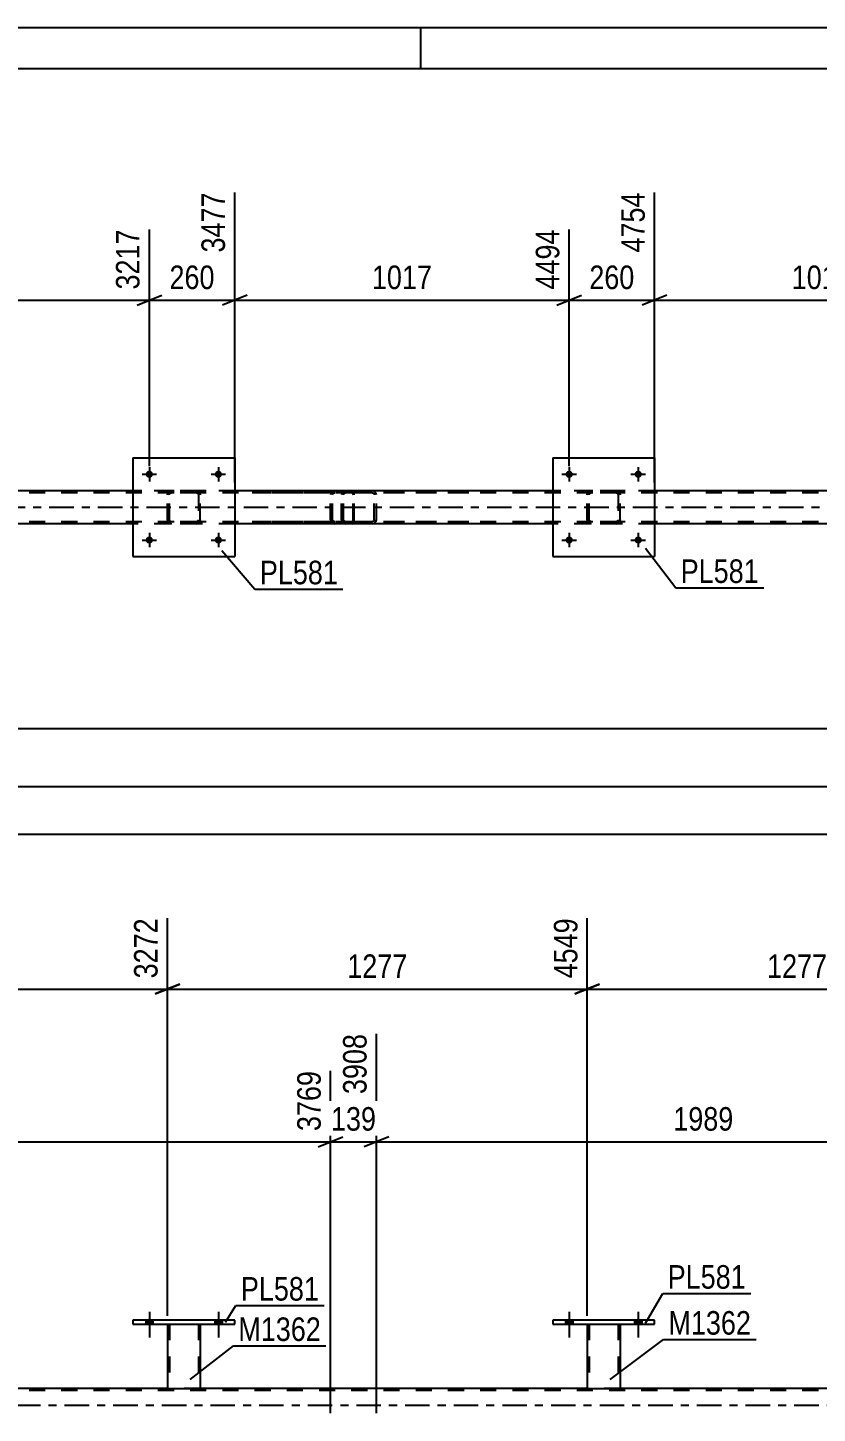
# Model space of a CAD drawing. Header units: millimetres. Extents: x 0 to 841, y 0 to 594.
# Drawn here: x 163.2 to 259.2, y 425.5 to 594 of the extents above; entities that cross this region are included whole.
import ezdxf

# ---------------------------------------------------------------- set-up
doc = ezdxf.new("R2010")
doc.units = ezdxf.units.MM
doc.linetypes.add('DXK_LINE_DOT2', pattern=[3.9198, 1.9599, -1.9599])
doc.linetypes.add('DXK_LINE_DOT3', pattern=[5.9187, 2.979, -0.9799, 0.9799, -0.9799])
doc.styles.add('Arial Narrow', font='ARIALN.TTF', dxfattribs={"height": 0.2})

# ---------------------------------------------------------------- blocks, each defined once
blk = doc.blocks.new('Unknown-122569494-1133')
at = {"color": 5, "linetype": 'Continuous'}
for p, q in [((841, 594), (0, 594)), ((211, 589), (211, 594)), ((836, 589), (5, 589))]:
    blk.add_line(p, q, dxfattribs=at)
blk = doc.blocks.new('Part-122569494-3926 - 3842')
at = {"color": 2, "linetype": 'Continuous'}
for p, q in [((175.97, 541.68), (175.97, 529.68)), ((175.97, 541.68), (188.37, 541.68)), ((188.37, 541.68), (188.37, 529.68)), ((175.97, 529.68), (188.37, 529.68))]:
    blk.add_line(p, q, dxfattribs=at)
blk = doc.blocks.new('Part-122569494-3927 - 3842')
at = {"color": 7, "linetype": 'DXK_LINE_DOT2'}
for p, q in [((180.46, 537.65), (180.65, 537.68)), ((180.65, 537.68), (180.46, 537.65)), ((183.69, 537.68), (180.65, 537.68)), ((183.69, 537.68), (183.87, 537.65)), ((183.87, 537.65), (183.69, 537.68)), ((180.17, 537.2), (180.2, 537.39)), ((180.2, 537.39), (180.17, 537.2)), ((180.17, 534.16), (180.17, 537.2)), ((180.41, 537.2), (180.42, 537.3)), ((180.41, 534.16), (180.41, 537.2)), ((180.42, 537.3), (180.48, 537.37)), ((180.48, 537.37), (180.55, 537.43)), ((180.55, 537.43), (180.65, 537.44)), ((183.69, 537.44), (180.65, 537.44)), ((183.69, 537.44), (183.78, 537.43)), ((183.78, 537.43), (183.86, 537.37)), ((183.86, 537.37), (183.91, 537.3)), ((183.91, 537.3), (183.93, 537.2)), ((183.93, 537.2), (183.93, 534.16)), ((184.13, 537.39), (184.17, 537.2)), ((184.17, 537.2), (184.13, 537.39)), ((184.17, 534.16), (184.17, 537.2)), ((180.2, 533.98), (180.17, 534.16)), ((180.17, 534.16), (180.2, 533.98)), ((180.42, 534.07), (180.41, 534.16)), ((180.48, 533.99), (180.42, 534.07)), ((180.65, 533.68), (180.46, 533.72)), ((180.46, 533.72), (180.65, 533.68)), ((180.55, 533.94), (180.48, 533.99)), ((180.65, 533.92), (180.55, 533.94)), ((183.69, 533.92), (180.65, 533.92)), ((183.69, 533.68), (180.65, 533.68)), ((183.78, 533.94), (183.69, 533.92)), ((183.87, 533.72), (183.69, 533.68)), ((183.69, 533.68), (183.87, 533.72)), ((183.86, 533.99), (183.78, 533.94)), ((183.91, 534.07), (183.86, 533.99)), ((183.93, 534.16), (183.91, 534.07)), ((184.17, 534.16), (184.13, 533.98)), ((184.13, 533.98), (184.17, 534.16))]:
    blk.add_line(p, q, dxfattribs=at)
at = {"color": 7, "linetype": 'DXK_LINE_DOT3'}
blk.add_line((182.17, 535.68), (182.17, 535.68), dxfattribs=at)
at = {"color": 7, "linetype": 'DXK_LINE_DOT2'}
for centre, start, end in [((180.65, 537.2), 112.5, 157.5), ((180.65, 537.2), 112.5, 157.5), ((183.69, 537.2), 22.5, 67.5), ((183.69, 537.2), 22.5, 67.5), ((180.65, 534.16), 202.5, 247.5), ((180.65, 534.16), 202.5, 247.5), ((183.69, 534.16), 292.5, 337.5), ((183.69, 534.16), 292.5, 337.5)]:
    blk.add_arc(centre, 0.48, start, end, dxfattribs=at)
blk = doc.blocks.new('Part-122569494-3932 - 3842')
at = {"color": 2, "linetype": 'Continuous'}
for p, q in [((227.05, 541.68), (227.05, 529.68)), ((227.05, 541.68), (239.45, 541.68)), ((239.45, 541.68), (239.45, 529.68)), ((227.05, 529.68), (239.45, 529.68))]:
    blk.add_line(p, q, dxfattribs=at)
blk = doc.blocks.new('Part-122569494-3933 - 3842')
at = {"color": 7, "linetype": 'DXK_LINE_DOT2'}
for p, q in [((231.54, 537.65), (231.73, 537.68)), ((231.73, 537.68), (231.54, 537.65)), ((234.77, 537.68), (231.73, 537.68)), ((234.77, 537.68), (234.95, 537.65)), ((234.95, 537.65), (234.77, 537.68)), ((231.25, 537.2), (231.28, 537.39)), ((231.28, 537.39), (231.25, 537.2)), ((231.25, 534.16), (231.25, 537.2)), ((231.49, 537.2), (231.5, 537.3)), ((231.49, 534.16), (231.49, 537.2)), ((231.5, 537.3), (231.56, 537.37)), ((231.56, 537.37), (231.63, 537.43)), ((231.63, 537.43), (231.73, 537.44)), ((234.77, 537.44), (231.73, 537.44)), ((234.77, 537.44), (234.86, 537.43)), ((234.86, 537.43), (234.94, 537.37)), ((234.94, 537.37), (234.99, 537.3)), ((234.99, 537.3), (235.01, 537.2)), ((235.01, 537.2), (235.01, 534.16)), ((235.21, 537.39), (235.25, 537.2)), ((235.25, 537.2), (235.21, 537.39)), ((235.25, 534.16), (235.25, 537.2)), ((231.28, 533.98), (231.25, 534.16)), ((231.25, 534.16), (231.28, 533.98)), ((231.5, 534.07), (231.49, 534.16)), ((231.56, 533.99), (231.5, 534.07)), ((231.73, 533.68), (231.54, 533.72)), ((231.54, 533.72), (231.73, 533.68)), ((231.63, 533.94), (231.56, 533.99)), ((231.73, 533.92), (231.63, 533.94)), ((234.77, 533.92), (231.73, 533.92)), ((234.77, 533.68), (231.73, 533.68)), ((234.86, 533.94), (234.77, 533.92)), ((234.95, 533.72), (234.77, 533.68)), ((234.77, 533.68), (234.95, 533.72)), ((234.94, 533.99), (234.86, 533.94)), ((234.99, 534.07), (234.94, 533.99)), ((235.01, 534.16), (234.99, 534.07)), ((235.25, 534.16), (235.21, 533.98)), ((235.21, 533.98), (235.25, 534.16))]:
    blk.add_line(p, q, dxfattribs=at)
at = {"color": 7, "linetype": 'DXK_LINE_DOT3'}
blk.add_line((233.25, 535.68), (233.25, 535.68), dxfattribs=at)
at = {"color": 7, "linetype": 'DXK_LINE_DOT2'}
for centre, start, end in [((231.73, 537.2), 112.5, 157.5), ((231.73, 537.2), 112.5, 157.5), ((234.77, 537.2), 22.5, 67.5), ((234.77, 537.2), 22.5, 67.5), ((231.73, 534.16), 202.5, 247.5), ((231.73, 534.16), 202.5, 247.5), ((234.77, 534.16), 292.5, 337.5), ((234.77, 534.16), 292.5, 337.5)]:
    blk.add_arc(centre, 0.48, start, end, dxfattribs=at)
blk = doc.blocks.new('Bolt-122569494-3903 - 3842')
at = {"linetype": 'Continuous'}
for points in [[(229.49, 539.69, -1), (228.61, 539.69, -1)], [(237.89, 539.69, -1), (237.01, 539.69, -1)]]:
    blk.add_hatch(color=1, dxfattribs=at).paths.add_polyline_path(points)
at = {"color": 1, "linetype": 'Continuous'}
for p, q in [((228.17, 539.69), (229.93, 539.69)), ((229.05, 540.57), (229.05, 538.81)), ((236.57, 539.69), (238.33, 539.69)), ((237.45, 540.57), (237.45, 538.81))]:
    blk.add_line(p, q, dxfattribs=at)
blk = doc.blocks.new('Bolt-122569494-3904 - 3842')
at = {"linetype": 'Continuous'}
for points in [[(229.49, 531.69, -1), (228.61, 531.69, -1)], [(237.89, 531.69, -1), (237.01, 531.69, -1)]]:
    blk.add_hatch(color=1, dxfattribs=at).paths.add_polyline_path(points)
at = {"color": 1, "linetype": 'Continuous'}
for p, q in [((229.05, 532.57), (229.05, 530.81)), ((237.45, 532.57), (237.45, 530.81)), ((228.17, 531.69), (229.93, 531.69)), ((236.57, 531.69), (238.33, 531.69))]:
    blk.add_line(p, q, dxfattribs=at)
blk = doc.blocks.new('Bolt-122569494-3914 - 3842')
at = {"linetype": 'Continuous'}
for points in [[(178.41, 531.69, -1), (177.53, 531.69, -1)], [(186.81, 531.69, -1), (185.93, 531.69, -1)]]:
    blk.add_hatch(color=1, dxfattribs=at).paths.add_polyline_path(points)
at = {"color": 1, "linetype": 'Continuous'}
for p, q in [((177.97, 532.57), (177.97, 530.81)), ((186.37, 532.57), (186.37, 530.81)), ((177.09, 531.69), (178.85, 531.69)), ((185.49, 531.69), (187.25, 531.69))]:
    blk.add_line(p, q, dxfattribs=at)
blk = doc.blocks.new('Bolt-122569494-4028 - 3842')
at = {"linetype": 'Continuous'}
for points in [[(178.41, 539.69, -1), (177.53, 539.69, -1)], [(186.81, 539.69, -1), (185.93, 539.69, -1)]]:
    blk.add_hatch(color=1, dxfattribs=at).paths.add_polyline_path(points)
at = {"color": 1, "linetype": 'Continuous'}
for p, q in [((177.09, 539.69), (178.85, 539.69)), ((177.97, 540.57), (177.97, 538.81)), ((185.49, 539.69), (187.25, 539.69)), ((186.37, 540.57), (186.37, 538.81))]:
    blk.add_line(p, q, dxfattribs=at)
blk = doc.blocks.new('Part-122569494-4119 - 3842')
at = {"color": 7, "linetype": 'DXK_LINE_DOT2'}
for p, q in [((201.85, 537.68), (201.65, 537.65)), ((216.84, 537.68), (201.85, 537.68)), ((205.28, 537.65), (205.08, 537.68)), ((201.37, 537.37), (201.34, 537.2)), ((201.34, 534.16), (201.34, 537.2)), ((201.38, 537.39), (201.37, 537.37)), ((201.59, 537.2), (201.61, 537.3)), ((201.59, 534.16), (201.59, 537.2)), ((201.61, 537.3), (201.67, 537.37)), ((201.67, 537.37), (201.75, 537.43)), ((201.75, 537.43), (201.85, 537.44)), ((216.84, 537.44), (201.85, 537.44)), ((205.08, 537.44), (205.18, 537.43)), ((205.18, 537.43), (205.27, 537.37)), ((205.27, 537.37), (205.32, 537.3)), ((205.32, 537.3), (205.34, 537.2)), ((205.34, 534.16), (205.34, 537.2)), ((205.56, 537.37), (205.56, 537.39)), ((205.6, 537.2), (205.56, 537.37)), ((205.6, 534.16), (205.6, 537.2)), ((201.34, 534.16), (201.38, 533.98)), ((201.61, 534.07), (201.59, 534.16)), ((201.67, 534), (201.61, 534.07)), ((201.65, 533.72), (201.85, 533.68)), ((201.75, 533.94), (201.67, 534)), ((201.85, 533.92), (201.75, 533.94)), ((216.84, 533.92), (201.85, 533.92)), ((216.84, 533.68), (201.85, 533.68)), ((205.18, 533.94), (205.08, 533.92)), ((205.08, 533.68), (205.28, 533.72)), ((205.27, 534), (205.18, 533.94)), ((205.32, 534.07), (205.27, 534)), ((205.34, 534.16), (205.32, 534.07)), ((205.56, 533.98), (205.6, 534.16))]:
    blk.add_line(p, q, dxfattribs=at)
for centre, start, end in [((201.83, 537.18), 110.7583, 155.68), ((205.1, 537.18), 24.32, 69.2417), ((201.83, 534.19), 204.32, 249.2417), ((205.1, 534.19), 290.7583, 335.68)]:
    blk.add_arc(centre, 0.496, start, end, dxfattribs=at)
blk = doc.blocks.new('Part-122569494-4094 - 3842')
at = {"color": 7, "linetype": 'DXK_LINE_DOT2'}
for p, q in [((202.62, 537.68), (190.46, 537.68)), ((200.52, 537.68), (200.33, 537.65)), ((201.34, 537.44), (201.34, 537.68)), ((202.72, 537.65), (202.62, 537.68)), ((202.81, 537.54), (202.72, 537.65)), ((202.62, 537.44), (190.46, 537.44)), ((200.06, 537.37), (200.02, 537.2)), ((200.02, 534.16), (200.02, 537.2)), ((200.06, 537.39), (200.06, 537.37)), ((200.27, 537.2), (200.29, 537.3)), ((200.27, 534.16), (200.27, 537.2)), ((200.29, 537.3), (200.35, 537.37)), ((200.35, 537.37), (200.43, 537.43)), ((200.43, 537.43), (200.52, 537.44)), ((202.62, 537.44), (202.67, 537.43)), ((202.67, 537.43), (202.71, 537.37)), ((202.71, 537.37), (202.74, 537.3)), ((202.74, 537.3), (202.75, 537.2)), ((202.75, 534.16), (202.75, 537.2)), ((202.87, 537.39), (202.81, 537.54)), ((202.89, 537.2), (202.87, 537.39)), ((202.89, 534.16), (202.89, 537.2)), ((202.62, 533.92), (190.46, 533.92)), ((202.62, 533.68), (190.46, 533.68)), ((200.02, 534.16), (200.06, 533.98)), ((200.29, 534.07), (200.27, 534.16)), ((200.35, 534), (200.29, 534.07)), ((200.33, 533.72), (200.52, 533.68)), ((200.43, 533.94), (200.35, 534)), ((200.52, 533.92), (200.43, 533.94)), ((201.34, 533.68), (201.34, 533.92)), ((202.67, 533.94), (202.62, 533.92)), ((202.62, 533.68), (202.72, 533.72)), ((202.71, 534), (202.67, 533.94)), ((202.74, 534.07), (202.71, 534)), ((202.72, 533.72), (202.81, 533.83)), ((202.75, 534.16), (202.74, 534.07)), ((202.81, 533.83), (202.87, 533.98)), ((202.87, 533.98), (202.89, 534.16))]:
    blk.add_line(p, q, dxfattribs=at)
for centre, start, end in [((200.51, 537.19), 111.1941, 156.1506), ((200.51, 534.18), 203.8494, 248.8059)]:
    blk.add_arc(centre, 0.492, start, end, dxfattribs=at)
blk = doc.blocks.new('Part-122569494-4113 - 3842')
at = {"color": 7, "linetype": 'DXK_LINE_DOT2'}
for p, q in [((749.35, 537.68), (124.89, 537.68)), ((188.37, 537.68), (175.97, 537.68)), ((239.45, 537.68), (227.05, 537.68)), ((749.35, 537.44), (106.6, 537.44)), ((749.35, 533.92), (106.6, 533.92)), ((188.37, 533.68), (175.97, 533.68)), ((239.45, 533.68), (227.05, 533.68))]:
    blk.add_line(p, q, dxfattribs=at)
at = {"color": 2, "linetype": 'Continuous'}
for p, q in [((175.97, 537.68), (137.29, 537.68)), ((227.05, 537.68), (188.37, 537.68)), ((278.13, 537.68), (239.45, 537.68)), ((175.97, 533.68), (137.29, 533.68)), ((227.05, 533.68), (188.37, 533.68)), ((278.13, 533.68), (239.45, 533.68))]:
    blk.add_line(p, q, dxfattribs=at)
at = {"color": 7, "linetype": 'DXK_LINE_DOT3'}
blk.add_line((106.6, 535.68), (749.35, 535.68), dxfattribs=at)
blk = doc.blocks.new('Bolt-122569494-5053 - 5043')
at = {"linetype": 'Continuous'}
for points in [[(228.61, 436.33), (229.49, 436.33), (229.49, 436.81), (228.61, 436.81)], [(237.01, 436.33), (237.89, 436.33), (237.89, 436.81), (237.01, 436.81)]]:
    blk.add_hatch(color=1, dxfattribs=at).paths.add_polyline_path(points)
at = {"color": 1, "linetype": 'Continuous'}
for p, q in [((228.61, 436.81), (228.61, 436.33)), ((229.05, 437.81), (229.05, 434.69)), ((229.49, 436.81), (229.49, 436.33)), ((237.01, 436.81), (237.01, 436.33)), ((237.45, 437.81), (237.45, 434.69)), ((237.89, 436.81), (237.89, 436.33))]:
    blk.add_line(p, q, dxfattribs=at)
blk = doc.blocks.new('Bolt-122569494-5054 - 5043')
at = {"linetype": 'Continuous'}
for points in [[(177.53, 436.33), (178.41, 436.33), (178.41, 436.81), (177.53, 436.81)], [(185.93, 436.33), (186.81, 436.33), (186.81, 436.81), (185.93, 436.81)]]:
    blk.add_hatch(color=1, dxfattribs=at).paths.add_polyline_path(points)
at = {"color": 1, "linetype": 'Continuous'}
for p, q in [((177.53, 436.81), (177.53, 436.33)), ((177.97, 437.81), (177.97, 434.69)), ((178.41, 436.81), (178.41, 436.33)), ((185.93, 436.81), (185.93, 436.33)), ((186.37, 437.81), (186.37, 434.69)), ((186.81, 436.81), (186.81, 436.33))]:
    blk.add_line(p, q, dxfattribs=at)
blk = doc.blocks.new('Bolt-122569494-5055 - 5043')
at = {"linetype": 'Continuous'}
for points in [[(177.53, 436.33), (178.41, 436.33), (178.41, 436.81), (177.53, 436.81)], [(185.93, 436.33), (186.81, 436.33), (186.81, 436.81), (185.93, 436.81)]]:
    blk.add_hatch(color=1, dxfattribs=at).paths.add_polyline_path(points)
at = {"color": 1, "linetype": 'Continuous'}
for p, q in [((177.53, 436.81), (177.53, 436.33)), ((177.97, 437.81), (177.97, 434.69)), ((178.41, 436.81), (178.41, 436.33)), ((185.93, 436.81), (185.93, 436.33)), ((186.37, 437.81), (186.37, 434.69)), ((186.81, 436.81), (186.81, 436.33))]:
    blk.add_line(p, q, dxfattribs=at)
blk = doc.blocks.new('Bolt-122569494-5164 - 5043')
at = {"linetype": 'Continuous'}
for points in [[(228.61, 436.33), (229.49, 436.33), (229.49, 436.81), (228.61, 436.81)], [(237.01, 436.33), (237.89, 436.33), (237.89, 436.81), (237.01, 436.81)]]:
    blk.add_hatch(color=1, dxfattribs=at).paths.add_polyline_path(points)
at = {"color": 1, "linetype": 'Continuous'}
for p, q in [((228.61, 436.81), (228.61, 436.33)), ((229.05, 437.81), (229.05, 434.69)), ((229.49, 436.81), (229.49, 436.33)), ((237.01, 436.81), (237.01, 436.33)), ((237.45, 437.81), (237.45, 434.69)), ((237.89, 436.81), (237.89, 436.33))]:
    blk.add_line(p, q, dxfattribs=at)
blk = doc.blocks.new('Part-122569494-5365 - 5043')
at = {"color": 7, "linetype": 'DXK_LINE_DOT2'}
for p, q in [((749.35, 428.25), (49.28, 428.25)), ((184.17, 428.49), (180.17, 428.49)), ((235.25, 428.49), (231.25, 428.49))]:
    blk.add_line(p, q, dxfattribs=at)
at = {"color": 2, "linetype": 'Continuous'}
for p, q in [((180.17, 428.49), (133.09, 428.49)), ((231.25, 428.49), (184.17, 428.49)), ((282.33, 428.49), (235.25, 428.49))]:
    blk.add_line(p, q, dxfattribs=at)
at = {"color": 7, "linetype": 'DXK_LINE_DOT3'}
blk.add_line((49.28, 426.49), (749.35, 426.49), dxfattribs=at)
blk = doc.blocks.new('Part-122569494-5509 - 5043')
at = {"color": 2, "linetype": 'Continuous'}
for p, q in [((231.25, 436.33), (231.25, 428.49)), ((235.25, 436.33), (235.25, 428.49)), ((231.25, 428.49), (235.25, 428.49))]:
    blk.add_line(p, q, dxfattribs=at)
at = {"color": 7, "linetype": 'DXK_LINE_DOT2'}
for p, q in [((231.25, 436.33), (235.25, 436.33)), ((231.25, 436.33), (231.25, 436.33)), ((231.25, 436.33), (231.25, 436.33)), ((231.49, 436.33), (231.49, 428.49)), ((235.01, 436.33), (235.01, 428.49)), ((235.25, 436.33), (235.25, 436.33)), ((235.25, 436.33), (235.25, 436.33)), ((234.95, 428.49), (234.99, 428.49)), ((234.95, 428.49), (234.99, 428.49)), ((234.99, 428.49), (235.01, 428.49)), ((234.99, 428.49), (235.01, 428.49))]:
    blk.add_line(p, q, dxfattribs=at)
blk = doc.blocks.new('Part-122569494-5514 - 5043')
at = {"color": 2, "linetype": 'Continuous'}
for p, q in [((227.05, 436.81), (227.05, 436.33)), ((239.45, 436.81), (227.05, 436.81)), ((239.45, 436.33), (239.45, 436.81)), ((227.05, 436.33), (239.45, 436.33))]:
    blk.add_line(p, q, dxfattribs=at)
blk = doc.blocks.new('Part-122569494-5543 - 5043')
at = {"color": 2, "linetype": 'Continuous'}
for p, q in [((180.17, 436.33), (180.17, 428.49)), ((184.17, 436.33), (184.17, 428.49)), ((180.17, 428.49), (184.17, 428.49))]:
    blk.add_line(p, q, dxfattribs=at)
at = {"color": 7, "linetype": 'DXK_LINE_DOT2'}
for p, q in [((180.17, 436.33), (184.17, 436.33)), ((180.17, 436.33), (180.17, 436.33)), ((180.17, 436.33), (180.17, 436.33)), ((180.41, 436.33), (180.41, 428.49)), ((183.93, 436.33), (183.93, 428.49)), ((184.17, 436.33), (184.17, 436.33)), ((184.17, 436.33), (184.17, 436.33)), ((183.87, 428.49), (183.91, 428.49)), ((183.87, 428.49), (183.91, 428.49)), ((183.91, 428.49), (183.93, 428.49)), ((183.91, 428.49), (183.93, 428.49))]:
    blk.add_line(p, q, dxfattribs=at)
blk = doc.blocks.new('Part-122569494-5548 - 5043')
at = {"color": 2, "linetype": 'Continuous'}
for p, q in [((175.97, 436.81), (175.97, 436.33)), ((188.37, 436.81), (175.97, 436.81)), ((188.37, 436.33), (188.37, 436.81)), ((175.97, 436.33), (188.37, 436.33))]:
    blk.add_line(p, q, dxfattribs=at)
blk = doc.blocks.new('StraightDimension-122569494-16192 - 3842')
at = {"color": 7, "linetype": 'Continuous'}
for p, q in [((188.37, 538.68), (188.37, 573.97)), ((177.97, 540.69), (177.97, 569.47)), ((176.47, 560.26), (179.47, 561.46)), ((189.87, 561.46), (186.87, 560.26)), ((177.97, 560.86), (188.37, 560.86))]:
    blk.add_line(p, q, dxfattribs=at)
at = {"color": 0}
blk.add_wipeout([(186.51, 561.61), (186.51, 565.81), (179.82, 565.81), (179.82, 561.61)], dxfattribs=at)
at = {"color": 3, "style": 'Arial Narrow'}
blk.add_text('260', height=2.863, dxfattribs=at).set_placement((180.42, 562.21))
at = {"color": 0, "linetype": 'Continuous'}
blk.add_wipeout([(187.77, 574.57), (183.57, 574.57), (183.57, 566.06), (187.77, 566.06)], dxfattribs=at)
at = {"color": 3, "linetype": 'Continuous', "style": 'Arial Narrow'}
blk.add_text('3477', height=2.863, rotation=90.0002, dxfattribs=at).set_placement((187.17, 566.66))
blk = doc.blocks.new('StraightDimension-122569494-16193 - 3842')
at = {"color": 7, "linetype": 'Continuous'}
for p, q in [((137.29, 538.68), (137.29, 573.97)), ((177.97, 540.69), (177.97, 569.47)), ((138.79, 561.46), (135.79, 560.26)), ((176.47, 560.26), (179.47, 561.46)), ((137.29, 560.86), (177.97, 560.86))]:
    blk.add_line(p, q, dxfattribs=at)
at = {"color": 0, "linetype": 'Continuous'}
blk.add_wipeout([(177.37, 570.07), (173.17, 570.07), (173.17, 561.56), (177.37, 561.56)], dxfattribs=at)
at = {"color": 0}
blk.add_wipeout([(161.88, 561.61), (161.88, 565.81), (153.37, 565.81), (153.37, 561.61)], dxfattribs=at)
at = {"color": 3, "linetype": 'Continuous', "style": 'Arial Narrow'}
blk.add_text('3217', height=2.863, rotation=90.0002, dxfattribs=at).set_placement((176.77, 562.16))
at = {"color": 3, "style": 'Arial Narrow'}
blk.add_text('1017', height=2.863, dxfattribs=at).set_placement((153.97, 562.21))
blk = doc.blocks.new('StraightDimension-122569494-4292 - 3842')
at = {"color": 7, "linetype": 'Continuous'}
blk.add_line((64.68, 508.77), (629.33, 508.77), dxfattribs=at)
blk = doc.blocks.new('StraightDimension-122569494-4470 - 3842')
at = {"color": 7, "linetype": 'Continuous'}
blk.add_line((64.04, 495.92), (749.99, 495.92), dxfattribs=at)
blk = doc.blocks.new('StraightDimension-122569494-4491 - 3842')
at = {"color": 7, "linetype": 'Continuous'}
blk.add_line((64.68, 501.71), (749.35, 501.71), dxfattribs=at)
blk = doc.blocks.new('StraightDimension-122569494-16189 - 3842')
at = {"color": 7, "linetype": 'Continuous'}
for p, q in [((239.45, 538.68), (239.45, 573.97)), ((280.13, 540.69), (280.13, 569.47)), ((240.95, 561.46), (237.95, 560.26)), ((278.63, 560.26), (281.63, 561.46)), ((239.45, 560.86), (280.13, 560.86))]:
    blk.add_line(p, q, dxfattribs=at)
at = {"color": 0, "linetype": 'Continuous'}
blk.add_wipeout([(279.53, 570.07), (275.33, 570.07), (275.33, 561.56), (279.53, 561.56)], dxfattribs=at)
at = {"color": 0}
blk.add_wipeout([(264.04, 561.61), (264.04, 565.81), (255.53, 565.81), (255.53, 561.61)], dxfattribs=at)
at = {"color": 3, "linetype": 'Continuous', "style": 'Arial Narrow'}
blk.add_text('5771', height=2.863, rotation=90.0002, dxfattribs=at).set_placement((278.93, 562.16))
at = {"color": 3, "style": 'Arial Narrow'}
blk.add_text('1017', height=2.863, dxfattribs=at).set_placement((256.13, 562.21))
blk = doc.blocks.new('StraightDimension-122569494-16190 - 3842')
at = {"color": 7, "linetype": 'Continuous'}
for p, q in [((239.45, 538.68), (239.45, 573.97)), ((229.05, 540.69), (229.05, 569.47)), ((227.55, 560.26), (230.55, 561.46)), ((240.95, 561.46), (237.95, 560.26)), ((229.05, 560.86), (239.45, 560.86))]:
    blk.add_line(p, q, dxfattribs=at)
at = {"color": 0}
blk.add_wipeout([(237.59, 561.61), (237.59, 565.81), (230.9, 565.81), (230.9, 561.61)], dxfattribs=at)
at = {"color": 3, "style": 'Arial Narrow'}
blk.add_text('260', height=2.863, dxfattribs=at).set_placement((231.5, 562.21))
at = {"color": 0, "linetype": 'Continuous'}
blk.add_wipeout([(238.85, 574.57), (234.65, 574.57), (234.65, 566.06), (238.85, 566.06)], dxfattribs=at)
at = {"color": 3, "linetype": 'Continuous', "style": 'Arial Narrow'}
blk.add_text('4754', height=2.863, rotation=90.0002, dxfattribs=at).set_placement((238.25, 566.66))
blk = doc.blocks.new('StraightDimension-122569494-16191 - 3842')
at = {"color": 7, "linetype": 'Continuous'}
for p, q in [((188.37, 538.68), (188.37, 573.97)), ((229.05, 540.69), (229.05, 569.47)), ((189.87, 561.46), (186.87, 560.26)), ((227.55, 560.26), (230.55, 561.46)), ((188.37, 560.86), (229.05, 560.86))]:
    blk.add_line(p, q, dxfattribs=at)
at = {"color": 0, "linetype": 'Continuous'}
blk.add_wipeout([(228.45, 570.07), (224.25, 570.07), (224.25, 561.56), (228.45, 561.56)], dxfattribs=at)
at = {"color": 0}
blk.add_wipeout([(212.96, 561.61), (212.96, 565.81), (204.45, 565.81), (204.45, 561.61)], dxfattribs=at)
at = {"color": 3, "linetype": 'Continuous', "style": 'Arial Narrow'}
blk.add_text('4494', height=2.863, rotation=90.0002, dxfattribs=at).set_placement((227.85, 562.16))
at = {"color": 3, "style": 'Arial Narrow'}
blk.add_text('1017', height=2.863, dxfattribs=at).set_placement((205.05, 562.21))
blk = doc.blocks.new('StraightDimension-122569494-18372 - 5043')
at = {"color": 7, "linetype": 'Continuous'}
for p, q in [((180.17, 437.33), (180.17, 485.69)), ((231.25, 437.33), (231.25, 485.69)), ((181.67, 477.68), (178.67, 476.48)), ((180.17, 477.08), (231.25, 477.08)), ((229.75, 476.48), (232.75, 477.68))]:
    blk.add_line(p, q, dxfattribs=at)
at = {"color": 0, "linetype": 'Continuous'}
blk.add_wipeout([(230.65, 486.29), (226.45, 486.29), (226.45, 477.78), (230.65, 477.78)], dxfattribs=at)
at = {"color": 0}
blk.add_wipeout([(209.96, 477.83), (209.96, 482.03), (201.45, 482.03), (201.45, 477.83)], dxfattribs=at)
at = {"color": 3, "linetype": 'Continuous', "style": 'Arial Narrow'}
blk.add_text('4549', height=2.863, rotation=90.0002, dxfattribs=at).set_placement((230.05, 478.38))
at = {"color": 3, "style": 'Arial Narrow'}
blk.add_text('1277', height=2.863, dxfattribs=at).set_placement((202.05, 478.43))
blk = doc.blocks.new('StraightDimension-122569494-18371 - 5043')
at = {"color": 7, "linetype": 'Continuous'}
for p, q in [((231.25, 437.33), (231.25, 485.69)), ((282.33, 437.33), (282.33, 485.69)), ((232.75, 477.68), (229.75, 476.48)), ((231.25, 477.08), (282.33, 477.08)), ((280.83, 476.48), (283.83, 477.68))]:
    blk.add_line(p, q, dxfattribs=at)
at = {"color": 0, "linetype": 'Continuous'}
blk.add_wipeout([(281.73, 486.29), (277.53, 486.29), (277.53, 477.78), (281.73, 477.78)], dxfattribs=at)
at = {"color": 0}
blk.add_wipeout([(261.04, 477.83), (261.04, 482.03), (252.53, 482.03), (252.53, 477.83)], dxfattribs=at)
at = {"color": 3, "linetype": 'Continuous', "style": 'Arial Narrow'}
blk.add_text('5826', height=2.863, rotation=90.0002, dxfattribs=at).set_placement((281.13, 478.38))
at = {"color": 3, "style": 'Arial Narrow'}
blk.add_text('1277', height=2.863, dxfattribs=at).set_placement((253.13, 478.43))
blk = doc.blocks.new('StraightDimension-122569494-6442 - 5043')
at = {"color": 7, "linetype": 'Continuous'}
for p, q in [((116.2, 425.49), (116.2, 467.12)), ((200.02, 425.49), (200.02, 467.12)), ((117.7, 459.11), (114.7, 457.91)), ((116.2, 458.51), (200.02, 458.51)), ((198.52, 457.91), (201.52, 459.11))]:
    blk.add_line(p, q, dxfattribs=at)
at = {"color": 0, "linetype": 'Continuous'}
blk.add_wipeout([(199.42, 467.72), (195.22, 467.72), (195.22, 459.21), (199.42, 459.21)], dxfattribs=at)
at = {"color": 0}
blk.add_wipeout([(162.37, 459.26), (162.37, 463.46), (153.86, 463.46), (153.86, 459.26)], dxfattribs=at)
at = {"color": 3, "linetype": 'Continuous', "style": 'Arial Narrow'}
blk.add_text('3769', height=2.863, rotation=90.0002, dxfattribs=at).set_placement((198.82, 459.81))
at = {"color": 3, "style": 'Arial Narrow'}
blk.add_text('2095', height=2.863, dxfattribs=at).set_placement((154.46, 459.86))
blk = doc.blocks.new('StraightDimension-122569494-6408 - 5043')
at = {"color": 7, "linetype": 'Continuous'}
for p, q in [((205.6, 425.49), (205.6, 471.62)), ((285.16, 425.49), (285.16, 467.12)), ((207.1, 459.11), (204.1, 457.91)), ((205.6, 458.51), (285.16, 458.51)), ((283.66, 457.91), (286.66, 459.11))]:
    blk.add_line(p, q, dxfattribs=at)
at = {"color": 0, "linetype": 'Continuous'}
blk.add_wipeout([(284.56, 467.72), (280.36, 467.72), (280.36, 459.21), (284.56, 459.21)], dxfattribs=at)
at = {"color": 0}
blk.add_wipeout([(249.63, 459.26), (249.63, 463.46), (241.12, 463.46), (241.12, 459.26)], dxfattribs=at)
at = {"color": 3, "linetype": 'Continuous', "style": 'Arial Narrow'}
blk.add_text('5897', height=2.863, rotation=90.0002, dxfattribs=at).set_placement((283.96, 459.81))
at = {"color": 3, "style": 'Arial Narrow'}
blk.add_text('1989', height=2.863, dxfattribs=at).set_placement((241.72, 459.86))
blk = doc.blocks.new('StraightDimension-122569494-18373 - 5043')
at = {"color": 7, "linetype": 'Continuous'}
for p, q in [((129.09, 437.33), (129.09, 485.69)), ((180.17, 437.33), (180.17, 485.69)), ((130.59, 477.68), (127.59, 476.48)), ((129.09, 477.08), (180.17, 477.08)), ((178.67, 476.48), (181.67, 477.68))]:
    blk.add_line(p, q, dxfattribs=at)
at = {"color": 0, "linetype": 'Continuous'}
blk.add_wipeout([(179.57, 486.29), (175.37, 486.29), (175.37, 477.78), (179.57, 477.78)], dxfattribs=at)
at = {"color": 0}
blk.add_wipeout([(158.88, 477.83), (158.88, 482.03), (150.37, 482.03), (150.37, 477.83)], dxfattribs=at)
at = {"color": 3, "linetype": 'Continuous', "style": 'Arial Narrow'}
blk.add_text('3272', height=2.863, rotation=90.0002, dxfattribs=at).set_placement((178.97, 478.38))
at = {"color": 3, "style": 'Arial Narrow'}
blk.add_text('1277', height=2.863, dxfattribs=at).set_placement((150.97, 478.43))
blk = doc.blocks.new('StraightDimension-122569494-6427 - 5043')
at = {"color": 7, "linetype": 'Continuous'}
for p, q in [((205.6, 425.49), (205.6, 471.62)), ((200.02, 425.49), (200.02, 467.12)), ((198.52, 457.91), (201.52, 459.11)), ((200.02, 458.51), (205.6, 458.51)), ((207.1, 459.11), (204.1, 457.91))]:
    blk.add_line(p, q, dxfattribs=at)
at = {"color": 0}
blk.add_wipeout([(206.15, 459.26), (206.15, 463.46), (199.47, 463.46), (199.47, 459.26)], dxfattribs=at)
at = {"color": 3, "style": 'Arial Narrow'}
blk.add_text('139', height=2.863, dxfattribs=at).set_placement((200.07, 459.86))
at = {"color": 0, "linetype": 'Continuous'}
blk.add_wipeout([(205, 472.22), (200.8, 472.22), (200.8, 463.71), (205, 463.71)], dxfattribs=at)
at = {"color": 3, "linetype": 'Continuous', "style": 'Arial Narrow'}
blk.add_text('3908', height=2.863, rotation=90.0002, dxfattribs=at).set_placement((204.4, 464.31))
blk = doc.blocks.new('Mark-122569494-3922 - 3842')
at = {"color": 0}
blk.add_wipeout([(200.93, 526.31), (200.93, 529.31), (191.42, 529.31), (191.42, 526.31)], dxfattribs=at)
blk.add_wipeout([(200.93, 526.31), (200.93, 529.31), (191.42, 529.31), (191.42, 526.31)], dxfattribs=at)
at = {"color": 30, "linetype": 'Continuous'}
for p, q in [((186.77, 530.41), (190.82, 525.71)), ((190.82, 525.71), (201.53, 525.71))]:
    blk.add_line(p, q, dxfattribs=at)
at = {"color": 3, "style": 'Arial Narrow'}
blk.add_text('PL581', height=2.863, dxfattribs=at).set_placement((191.42, 526.31))
blk = doc.blocks.new('Mark-122569494-3928 - 3842')
at = {"color": 0}
blk.add_wipeout([(252.13, 526.47), (252.13, 529.47), (242.62, 529.47), (242.62, 526.47)], dxfattribs=at)
blk.add_wipeout([(252.13, 526.47), (252.13, 529.47), (242.62, 529.47), (242.62, 526.47)], dxfattribs=at)
at = {"color": 30, "linetype": 'Continuous'}
for p, q in [((238.33, 530.71), (242.02, 525.87)), ((242.02, 525.87), (252.73, 525.87))]:
    blk.add_line(p, q, dxfattribs=at)
at = {"color": 3, "style": 'Arial Narrow'}
blk.add_text('PL581', height=2.863, dxfattribs=at).set_placement((242.62, 526.47))
blk = doc.blocks.new('Mark-122569494-5539 - 5043')
at = {"color": 0}
blk.add_wipeout([(198.85, 434.28), (198.85, 437.28), (188.8, 437.28), (188.8, 434.28)], dxfattribs=at)
blk.add_wipeout([(198.85, 434.28), (198.85, 437.28), (188.8, 437.28), (188.8, 434.28)], dxfattribs=at)
at = {"color": 30, "linetype": 'Continuous'}
for p, q in [((182.94, 429.59), (188.2, 433.68)), ((188.2, 433.68), (199.45, 433.68))]:
    blk.add_line(p, q, dxfattribs=at)
at = {"color": 3, "style": 'Arial Narrow'}
blk.add_text('M1362', height=2.863, dxfattribs=at).set_placement((188.8, 434.28))
blk = doc.blocks.new('Mark-122569494-5505 - 5043')
at = {"color": 0}
blk.add_wipeout([(251.19, 435.05), (251.19, 438.05), (241.13, 438.05), (241.13, 435.05)], dxfattribs=at)
blk.add_wipeout([(251.19, 435.05), (251.19, 438.05), (241.13, 438.05), (241.13, 435.05)], dxfattribs=at)
at = {"color": 30, "linetype": 'Continuous'}
for p, q in [((234.02, 429.59), (240.53, 434.45)), ((240.53, 434.45), (251.79, 434.45))]:
    blk.add_line(p, q, dxfattribs=at)
at = {"color": 3, "style": 'Arial Narrow'}
blk.add_text('M1362', height=2.863, dxfattribs=at).set_placement((241.13, 435.05))
blk = doc.blocks.new('Mark-122569494-5510 - 5043')
at = {"color": 0}
blk.add_wipeout([(250.55, 440.64), (250.55, 443.64), (241.04, 443.64), (241.04, 440.64)], dxfattribs=at)
blk.add_wipeout([(250.55, 440.64), (250.55, 443.64), (241.04, 443.64), (241.04, 440.64)], dxfattribs=at)
at = {"color": 30, "linetype": 'Continuous'}
for p, q in [((238.34, 436.46), (240.44, 440.04)), ((240.44, 440.04), (251.15, 440.04))]:
    blk.add_line(p, q, dxfattribs=at)
at = {"color": 3, "style": 'Arial Narrow'}
blk.add_text('PL581', height=2.863, dxfattribs=at).set_placement((241.04, 440.64))
blk = doc.blocks.new('Mark-122569494-5544 - 5043')
at = {"color": 0}
blk.add_wipeout([(198.62, 439.19), (198.62, 442.19), (189.11, 442.19), (189.11, 439.19)], dxfattribs=at)
blk.add_wipeout([(198.62, 439.19), (198.62, 442.19), (189.11, 442.19), (189.11, 439.19)], dxfattribs=at)
at = {"color": 30, "linetype": 'Continuous'}
for p, q in [((187.24, 436.58), (188.51, 438.59)), ((188.51, 438.59), (199.22, 438.59))]:
    blk.add_line(p, q, dxfattribs=at)
at = {"color": 3, "style": 'Arial Narrow'}
blk.add_text('PL581', height=2.863, dxfattribs=at).set_placement((189.11, 439.19))

msp = doc.modelspace()

# ---------------------------------------------------------------- block references
for name in ['Unknown-122569494-1133', 'Part-122569494-3926 - 3842', 'Part-122569494-3932 - 3842', 'Part-122569494-4113 - 3842', 'Bolt-122569494-4028 - 3842', 'Bolt-122569494-3903 - 3842', 'Part-122569494-3927 - 3842', 'Part-122569494-4094 - 3842', 'Part-122569494-4119 - 3842', 'Part-122569494-3933 - 3842', 'Bolt-122569494-3914 - 3842', 'Bolt-122569494-3904 - 3842', 'Part-122569494-5548 - 5043', 'Bolt-122569494-5054 - 5043', 'Bolt-122569494-5055 - 5043', 'Part-122569494-5514 - 5043', 'Bolt-122569494-5053 - 5043', 'Bolt-122569494-5164 - 5043', 'Part-122569494-5543 - 5043', 'Part-122569494-5509 - 5043', 'Part-122569494-5365 - 5043']:
    msp.add_blockref(name, (0, 0))

# ---------------------------------------------------------------- next in the draw order: block references
for name in ['StraightDimension-122569494-16192 - 3842', 'StraightDimension-122569494-16189 - 3842', 'StraightDimension-122569494-4292 - 3842', 'StraightDimension-122569494-18372 - 5043']:
    msp.add_blockref(name, (0, 0))

# ---------------------------------------------------------------- next in the draw order: block references
for name in ['StraightDimension-122569494-16193 - 3842', 'StraightDimension-122569494-16190 - 3842', 'StraightDimension-122569494-4470 - 3842', 'StraightDimension-122569494-18371 - 5043', 'StraightDimension-122569494-6442 - 5043']:
    msp.add_blockref(name, (0, 0))

# ---------------------------------------------------------------- next in the draw order: block references
for name in ['StraightDimension-122569494-16191 - 3842', 'StraightDimension-122569494-4491 - 3842', 'StraightDimension-122569494-18373 - 5043', 'StraightDimension-122569494-6408 - 5043']:
    msp.add_blockref(name, (0, 0))

# ---------------------------------------------------------------- next in the draw order: block references
for name in ['Mark-122569494-3922 - 3842', 'Mark-122569494-3928 - 3842', 'StraightDimension-122569494-6427 - 5043', 'Mark-122569494-5505 - 5043']:
    msp.add_blockref(name, (0, 0))

# ---------------------------------------------------------------- next in the draw order: block references
for name in ['Mark-122569494-5510 - 5043', 'Mark-122569494-5539 - 5043']:
    msp.add_blockref(name, (0, 0))

# ---------------------------------------------------------------- next in the draw order: block references
msp.add_blockref('Mark-122569494-5544 - 5043', (0, 0))

doc.saveas('drawing.dxf')
